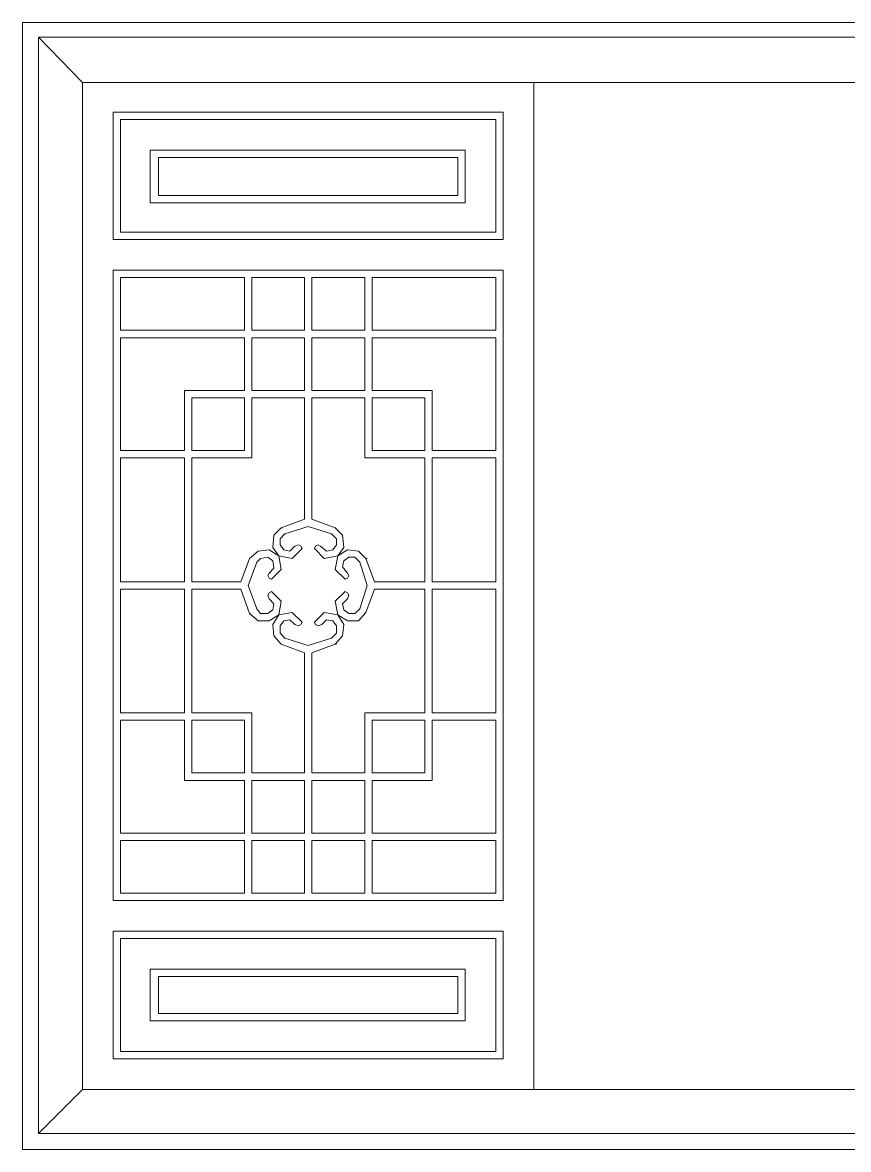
# Model space of a CAD drawing. Header units: centimetres. Extents: x -9.3 to 9.5, y -5.2 to 7.6.
# Drawn here: x -9.31 to 0.12, y -5.22 to 7.65 of the extents above; entities that cross this region are included whole.
import ezdxf

# ---------------------------------------------------------------- set-up
doc = ezdxf.new("R2010")
doc.units = ezdxf.units.CM
doc.header["$MEASUREMENT"] = 0
doc.layers.add('layer 1', color=7, linetype='Continuous')

msp = doc.modelspace()

# ---------------------------------------------------------------- linework, layer by layer
at = {"layer": 'layer 1', "color": 250, "lineweight": 0}
for points, knots in [([(-9.31147, -5.21515), (-9.31147, -5.21515), (9.54306, -5.21515), (9.54306, -5.21515), (9.54306, -5.21515), (9.54306, -5.21515), (9.54306, 7.64857), (9.54306, 7.64857), (9.54306, 7.64857), (9.54306, 7.64857), (-9.31147, 7.64857), (-9.31147, 7.64857), (-9.31147, 7.64857), (-9.31147, 7.64857), (-9.31147, -5.21515), (-9.31147, -5.21515)], [0, 0, 0, 0, 0.25, 0.25, 0.25, 0.25, 0.5, 0.5, 0.5, 0.5, 0.75, 0.75, 0.75, 0.75, 1, 1, 1, 1]), ([(-9.12944, -5.03312), (-9.12944, -5.03312), (9.37506, -5.03312), (9.37506, -5.03312), (9.37506, -5.03312), (9.37506, -5.03312), (9.37506, 7.48057), (9.37506, 7.48057), (9.37506, 7.48057), (9.37506, 7.48057), (-9.12944, 7.48057), (-9.12944, 7.48057), (-9.12944, 7.48057), (-9.12944, 7.48057), (-9.12944, -5.03312), (-9.12944, -5.03312)], [0, 0, 0, 0, 0.25, 0.25, 0.25, 0.25, 0.5, 0.5, 0.5, 0.5, 0.75, 0.75, 0.75, 0.75, 1, 1, 1, 1]), ([(-8.62544, -4.52912), (-8.62544, -4.52912), (8.85721, -4.52912), (8.85721, -4.52912), (8.85721, -4.52912), (8.85721, -4.52912), (8.85721, 6.96272), (8.85721, 6.96272), (8.85721, 6.96272), (8.85721, 6.96272), (-8.62544, 6.96272), (-8.62544, 6.96272), (-8.62544, 6.96272), (-8.62544, 6.96272), (-8.62544, -4.52912), (-8.62544, -4.52912)], [0, 0, 0, 0, 0.25, 0.25, 0.25, 0.25, 0.5, 0.5, 0.5, 0.5, 0.75, 0.75, 0.75, 0.75, 1, 1, 1, 1]), ([(-8.27559, 5.17101), (-8.27559, 5.17101), (-3.82448, 5.17101), (-3.82448, 5.17101), (-3.82448, 5.17101), (-3.82448, 5.17101), (-3.82448, 6.62672), (-3.82448, 6.62672), (-3.82448, 6.62672), (-3.82448, 6.62672), (-8.27559, 6.62672), (-8.27559, 6.62672), (-8.27559, 6.62672), (-8.27559, 6.62672), (-8.27559, 5.17101), (-8.27559, 5.17101)], [0, 0, 0, 0, 0.25, 0.25, 0.25, 0.25, 0.5, 0.5, 0.5, 0.5, 0.75, 0.75, 0.75, 0.75, 1, 1, 1, 1]), ([(-8.19159, 5.25501), (-8.19159, 5.25501), (-3.90848, 5.25501), (-3.90848, 5.25501), (-3.90848, 5.25501), (-3.90848, 5.25501), (-3.90848, 6.54272), (-3.90848, 6.54272), (-3.90848, 6.54272), (-3.90848, 6.54272), (-8.19159, 6.54272), (-8.19159, 6.54272), (-8.19159, 6.54272), (-8.19159, 6.54272), (-8.19159, 5.25501), (-8.19159, 5.25501)], [0, 0, 0, 0, 0.25, 0.25, 0.25, 0.25, 0.5, 0.5, 0.5, 0.5, 0.75, 0.75, 0.75, 0.75, 1, 1, 1, 1]), ([(-4.25833, 5.59083), (-4.25833, 5.59083), (-4.25833, 6.19286), (-4.25833, 6.19286), (-4.25833, 6.19286), (-4.25833, 6.19286), (-7.85559, 6.19286), (-7.85559, 6.19286), (-7.85559, 6.19286), (-7.85559, 6.19286), (-7.85559, 5.59083), (-7.85559, 5.59083), (-7.85559, 5.59083), (-7.85559, 5.59083), (-4.25833, 5.59083), (-4.25833, 5.59083)], [0, 0, 0, 0, 0.25, 0.25, 0.25, 0.25, 0.5, 0.5, 0.5, 0.5, 0.75, 0.75, 0.75, 0.75, 1, 1, 1, 1]), ([(-4.34233, 5.67483), (-4.34233, 5.67483), (-4.34233, 6.10886), (-4.34233, 6.10886), (-4.34233, 6.10886), (-4.34233, 6.10886), (-7.75774, 6.10886), (-7.75774, 6.10886), (-7.75774, 6.10886), (-7.75774, 6.10886), (-7.75774, 5.67483), (-7.75774, 5.67483), (-7.75774, 5.67483), (-7.75774, 5.67483), (-4.34233, 5.67483), (-4.34233, 5.67483)], [0, 0, 0, 0, 0.25, 0.25, 0.25, 0.25, 0.5, 0.5, 0.5, 0.5, 0.75, 0.75, 0.75, 0.75, 1, 1, 1, 1]), ([(-8.27559, -2.37354), (-8.27559, -2.37354), (-3.82448, -2.37354), (-3.82448, -2.37354), (-3.82448, -2.37354), (-3.82448, -2.37354), (-3.82448, 4.82098), (-3.82448, 4.82098), (-3.82448, 4.82098), (-3.82448, 4.82098), (-8.27559, 4.82098), (-8.27559, 4.82098), (-8.27559, 4.82098), (-8.27559, 4.82098), (-8.27559, -2.37354), (-8.27559, -2.37354)], [0, 0, 0, 0, 0.25, 0.25, 0.25, 0.25, 0.5, 0.5, 0.5, 0.5, 0.75, 0.75, 0.75, 0.75, 1, 1, 1, 1]), ([(-6.7778, 4.13513), (-6.7778, 4.13513), (-8.19159, 4.13513), (-8.19159, 4.13513), (-8.19159, 4.13513), (-8.19159, 4.13513), (-8.19159, 4.73698), (-8.19159, 4.73698), (-8.19159, 4.73698), (-8.19159, 4.73698), (-6.7778, 4.73698), (-6.7778, 4.73698), (-6.7778, 4.73698), (-6.7778, 4.73698), (-6.7778, 4.13513), (-6.7778, 4.13513)], [0, 0, 0, 0, 0.25, 0.25, 0.25, 0.25, 0.5, 0.5, 0.5, 0.5, 0.75, 0.75, 0.75, 0.75, 1, 1, 1, 1]), ([(-6.69398, 4.73698), (-6.69398, 4.73698), (-6.09195, 4.73698), (-6.09195, 4.73698), (-6.09195, 4.73698), (-6.09195, 4.73698), (-6.09195, 4.13513), (-6.09195, 4.13513), (-6.09195, 4.13513), (-6.09195, 4.13513), (-6.69398, 4.13513), (-6.69398, 4.13513), (-6.69398, 4.13513), (-6.69398, 4.13513), (-6.69398, 4.73698), (-6.69398, 4.73698)], [0, 0, 0, 0, 0.25, 0.25, 0.25, 0.25, 0.5, 0.5, 0.5, 0.5, 0.75, 0.75, 0.75, 0.75, 1, 1, 1, 1]), ([(-6.00795, 4.73698), (-6.00795, 4.73698), (-5.4061, 4.73698), (-5.4061, 4.73698), (-5.4061, 4.73698), (-5.4061, 4.73698), (-5.4061, 4.13513), (-5.4061, 4.13513), (-5.4061, 4.13513), (-5.4061, 4.13513), (-6.00795, 4.13513), (-6.00795, 4.13513), (-6.00795, 4.13513), (-6.00795, 4.13513), (-6.00795, 4.73698), (-6.00795, 4.73698)], [0, 0, 0, 0, 0.25, 0.25, 0.25, 0.25, 0.5, 0.5, 0.5, 0.5, 0.75, 0.75, 0.75, 0.75, 1, 1, 1, 1]), ([(-5.3221, 4.73698), (-5.3221, 4.73698), (-3.90848, 4.73698), (-3.90848, 4.73698), (-3.90848, 4.73698), (-3.90848, 4.73698), (-3.90848, 4.13513), (-3.90848, 4.13513), (-3.90848, 4.13513), (-3.90848, 4.13513), (-5.3221, 4.13513), (-5.3221, 4.13513), (-5.3221, 4.13513), (-5.3221, 4.13513), (-5.3221, 4.73698), (-5.3221, 4.73698)], [0, 0, 0, 0, 0.25, 0.25, 0.25, 0.25, 0.5, 0.5, 0.5, 0.5, 0.75, 0.75, 0.75, 0.75, 1, 1, 1, 1]), ([(-7.46383, 2.76343), (-7.46383, 2.76343), (-8.19159, 2.76343), (-8.19159, 2.76343), (-8.19159, 2.76343), (-8.19159, 2.76343), (-8.19159, 4.05113), (-8.19159, 4.05113), (-8.19159, 4.05113), (-8.19159, 4.05113), (-6.7778, 4.05113), (-6.7778, 4.05113), (-6.7778, 4.05113), (-6.7778, 4.05113), (-6.7778, 3.44928), (-6.7778, 3.44928), (-6.7778, 3.44928), (-6.7778, 3.44928), (-7.46383, 3.44928), (-7.46383, 3.44928), (-7.46383, 3.44928), (-7.46383, 3.44928), (-7.46383, 2.76343), (-7.46383, 2.76343)], [0, 0, 0, 0, 0.16666667, 0.16666667, 0.16666667, 0.16666667, 0.33333333, 0.33333333, 0.33333333, 0.33333333, 0.5, 0.5, 0.5, 0.5, 0.66666667, 0.66666667, 0.66666667, 0.66666667, 0.83333333, 0.83333333, 0.83333333, 0.83333333, 1, 1, 1, 1]), ([(-6.69398, 4.05113), (-6.69398, 4.05113), (-6.09195, 4.05113), (-6.09195, 4.05113), (-6.09195, 4.05113), (-6.09195, 4.05113), (-6.09195, 3.44928), (-6.09195, 3.44928), (-6.09195, 3.44928), (-6.09195, 3.44928), (-6.69398, 3.44928), (-6.69398, 3.44928), (-6.69398, 3.44928), (-6.69398, 3.44928), (-6.69398, 4.05113), (-6.69398, 4.05113)], [0, 0, 0, 0, 0.25, 0.25, 0.25, 0.25, 0.5, 0.5, 0.5, 0.5, 0.75, 0.75, 0.75, 0.75, 1, 1, 1, 1]), ([(-5.4061, 4.05113), (-5.4061, 4.05113), (-6.00795, 4.05113), (-6.00795, 4.05113), (-6.00795, 4.05113), (-6.00795, 4.05113), (-6.00795, 3.44928), (-6.00795, 3.44928), (-6.00795, 3.44928), (-6.00795, 3.44928), (-5.4061, 3.44928), (-5.4061, 3.44928), (-5.4061, 3.44928), (-5.4061, 3.44928), (-5.4061, 4.05113), (-5.4061, 4.05113)], [0, 0, 0, 0, 0.25, 0.25, 0.25, 0.25, 0.5, 0.5, 0.5, 0.5, 0.75, 0.75, 0.75, 0.75, 1, 1, 1, 1]), ([(-5.3221, 3.44928), (-5.3221, 3.44928), (-4.63624, 3.44928), (-4.63624, 3.44928), (-4.63624, 3.44928), (-4.63624, 3.44928), (-4.63624, 2.76343), (-4.63624, 2.76343), (-4.63624, 2.76343), (-4.63624, 2.76343), (-3.90848, 2.76343), (-3.90848, 2.76343), (-3.90848, 2.76343), (-3.90848, 2.76343), (-3.90848, 4.05113), (-3.90848, 4.05113), (-3.90848, 4.05113), (-3.90848, 4.05113), (-5.3221, 4.05113), (-5.3221, 4.05113), (-5.3221, 4.05113), (-5.3221, 4.05113), (-5.3221, 3.44928), (-5.3221, 3.44928)], [0, 0, 0, 0, 0.16666667, 0.16666667, 0.16666667, 0.16666667, 0.33333333, 0.33333333, 0.33333333, 0.33333333, 0.5, 0.5, 0.5, 0.5, 0.66666667, 0.66666667, 0.66666667, 0.66666667, 0.83333333, 0.83333333, 0.83333333, 0.83333333, 1, 1, 1, 1]), ([(-7.37983, 2.76343), (-7.37983, 2.76343), (-7.37983, 3.36528), (-7.37983, 3.36528), (-7.37983, 3.36528), (-7.37983, 3.36528), (-6.7778, 3.36528), (-6.7778, 3.36528), (-6.7778, 3.36528), (-6.7778, 3.36528), (-6.7778, 2.76343), (-6.7778, 2.76343), (-6.7778, 2.76343), (-6.7778, 2.76343), (-7.37983, 2.76343), (-7.37983, 2.76343)], [0, 0, 0, 0, 0.25, 0.25, 0.25, 0.25, 0.5, 0.5, 0.5, 0.5, 0.75, 0.75, 0.75, 0.75, 1, 1, 1, 1]), ([(-4.72024, 2.76343), (-4.72024, 2.76343), (-4.72024, 3.36528), (-4.72024, 3.36528), (-4.72024, 3.36528), (-4.72024, 3.36528), (-5.3221, 3.36528), (-5.3221, 3.36528), (-5.3221, 3.36528), (-5.3221, 3.36528), (-5.3221, 2.76343), (-5.3221, 2.76343), (-5.3221, 2.76343), (-5.3221, 2.76343), (-4.72024, 2.76343), (-4.72024, 2.76343)], [0, 0, 0, 0, 0.25, 0.25, 0.25, 0.25, 0.5, 0.5, 0.5, 0.5, 0.75, 0.75, 0.75, 0.75, 1, 1, 1, 1]), ([(-8.19159, 1.26563), (-8.19159, 1.26563), (-8.19159, 2.67943), (-8.19159, 2.67943), (-8.19159, 2.67943), (-8.19159, 2.67943), (-7.46383, 2.67943), (-7.46383, 2.67943), (-7.46383, 2.67943), (-7.46383, 2.67943), (-7.46383, 1.26563), (-7.46383, 1.26563), (-7.46383, 1.26563), (-7.46383, 1.26563), (-8.19159, 1.26563), (-8.19159, 1.26563)], [0, 0, 0, 0, 0.25, 0.25, 0.25, 0.25, 0.5, 0.5, 0.5, 0.5, 0.75, 0.75, 0.75, 0.75, 1, 1, 1, 1]), ([(-4.63624, 1.26563), (-4.63624, 1.26563), (-4.63624, 2.67943), (-4.63624, 2.67943), (-4.63624, 2.67943), (-4.63624, 2.67943), (-3.90848, 2.67943), (-3.90848, 2.67943), (-3.90848, 2.67943), (-3.90848, 2.67943), (-3.90848, 1.26563), (-3.90848, 1.26563), (-3.90848, 1.26563), (-3.90848, 1.26563), (-4.63624, 1.26563), (-4.63624, 1.26563)], [0, 0, 0, 0, 0.25, 0.25, 0.25, 0.25, 0.5, 0.5, 0.5, 0.5, 0.75, 0.75, 0.75, 0.75, 1, 1, 1, 1]), ([(-6.35798, 1.88151), (-6.35798, 1.88151), (-6.44198, 1.79769), (-6.44198, 1.79769), (-6.44198, 1.79769), (-6.44198, 1.79769), (-6.45601, 1.65757), (-6.45601, 1.65757), (-6.45601, 1.65757), (-6.45601, 1.65757), (-6.38604, 1.55972), (-6.38604, 1.55972)], [0, 0, 0, 0, 0.33333333, 0.33333333, 0.33333333, 0.33333333, 0.66666667, 0.66666667, 0.66666667, 0.66666667, 1, 1, 1, 1]), ([(-6.31589, 1.81154), (-6.31589, 1.81154), (-6.37201, 1.7556), (-6.37201, 1.7556), (-6.37201, 1.7556), (-6.37201, 1.7556), (-6.37201, 1.68563), (-6.37201, 1.68563), (-6.37201, 1.68563), (-6.37201, 1.68563), (-6.32992, 1.62969), (-6.32992, 1.62969)], [0, 0, 0, 0, 0.33333333, 0.33333333, 0.33333333, 0.33333333, 0.66666667, 0.66666667, 0.66666667, 0.66666667, 1, 1, 1, 1]), ([(-5.78401, 1.81154), (-5.78401, 1.81154), (-6.05004, 1.89554), (-6.05004, 1.89554), (-6.05004, 1.89554), (-6.05004, 1.89554), (-6.31589, 1.81154), (-6.31589, 1.81154)], [0, 0, 0, 0, 0.5, 0.5, 0.5, 0.5, 1, 1, 1, 1]), ([(-5.76998, 1.62969), (-5.76998, 1.62969), (-5.72807, 1.68563), (-5.72807, 1.68563), (-5.72807, 1.68563), (-5.72807, 1.68563), (-5.72807, 1.7556), (-5.72807, 1.7556), (-5.72807, 1.7556), (-5.72807, 1.7556), (-5.78401, 1.81154), (-5.78401, 1.81154)], [0, 0, 0, 0, 0.33333333, 0.33333333, 0.33333333, 0.33333333, 0.66666667, 0.66666667, 0.66666667, 0.66666667, 1, 1, 1, 1]), ([(-5.71404, 1.55972), (-5.71404, 1.55972), (-5.64407, 1.65757), (-5.64407, 1.65757), (-5.64407, 1.65757), (-5.64407, 1.65757), (-5.6581, 1.79769), (-5.6581, 1.79769), (-5.6581, 1.79769), (-5.6581, 1.79769), (-5.7421, 1.88151), (-5.7421, 1.88151)], [0, 0, 0, 0, 0.33333333, 0.33333333, 0.33333333, 0.33333333, 0.66666667, 0.66666667, 0.66666667, 0.66666667, 1, 1, 1, 1]), ([(-6.12001, 1.64372), (-6.12001, 1.64372), (-6.13404, 1.6716), (-6.13404, 1.6716), (-6.13404, 1.6716), (-6.13404, 1.6716), (-6.16192, 1.68563), (-6.16192, 1.68563), (-6.16192, 1.68563), (-6.16192, 1.68563), (-6.20401, 1.6716), (-6.20401, 1.6716)], [0, 0, 0, 0, 0.33333333, 0.33333333, 0.33333333, 0.33333333, 0.66666667, 0.66666667, 0.66666667, 0.66666667, 1, 1, 1, 1]), ([(-5.9101, 1.6716), (-5.9101, 1.6716), (-5.93798, 1.68563), (-5.93798, 1.68563), (-5.93798, 1.68563), (-5.93798, 1.68563), (-5.96604, 1.6716), (-5.96604, 1.6716), (-5.96604, 1.6716), (-5.96604, 1.6716), (-5.98007, 1.64372), (-5.98007, 1.64372)], [0, 0, 0, 0, 0.33333333, 0.33333333, 0.33333333, 0.33333333, 0.66666667, 0.66666667, 0.66666667, 0.66666667, 1, 1, 1, 1]), ([(-6.38604, 1.55972), (-6.38604, 1.55972), (-6.49792, 1.62969), (-6.49792, 1.62969), (-6.49792, 1.62969), (-6.49792, 1.62969), (-6.62383, 1.61566), (-6.62383, 1.61566), (-6.62383, 1.61566), (-6.62383, 1.61566), (-6.72186, 1.53166), (-6.72186, 1.53166)], [0, 0, 0, 0, 0.33333333, 0.33333333, 0.33333333, 0.33333333, 0.66666667, 0.66666667, 0.66666667, 0.66666667, 1, 1, 1, 1]), ([(-6.45601, 1.5036), (-6.45601, 1.5036), (-6.51195, 1.54569), (-6.51195, 1.54569), (-6.51195, 1.54569), (-6.51195, 1.54569), (-6.59595, 1.53166), (-6.59595, 1.53166), (-6.59595, 1.53166), (-6.59595, 1.53166), (-6.63786, 1.48975), (-6.63786, 1.48975)], [0, 0, 0, 0, 0.33333333, 0.33333333, 0.33333333, 0.33333333, 0.66666667, 0.66666667, 0.66666667, 0.66666667, 1, 1, 1, 1]), ([(-6.46986, 1.29369), (-6.46986, 1.29369), (-6.35798, 1.40575), (-6.35798, 1.40575), (-6.35798, 1.40575), (-6.35798, 1.40575), (-6.38604, 1.55972), (-6.38604, 1.55972)], [0, 0, 0, 0, 0.5, 0.5, 0.5, 0.5, 1, 1, 1, 1]), ([(-6.38604, 1.55972), (-6.38604, 1.55972), (-6.23207, 1.53166), (-6.23207, 1.53166), (-6.23207, 1.53166), (-6.23207, 1.53166), (-6.12001, 1.64372), (-6.12001, 1.64372)], [0, 0, 0, 0, 0.5, 0.5, 0.5, 0.5, 1, 1, 1, 1]), ([(-6.32992, 1.62969), (-6.32992, 1.62969), (-6.25995, 1.61566), (-6.25995, 1.61566), (-6.25995, 1.61566), (-6.25995, 1.61566), (-6.20401, 1.6716), (-6.20401, 1.6716)], [0, 0, 0, 0, 0.5, 0.5, 0.5, 0.5, 1, 1, 1, 1]), ([(-5.98007, 1.64372), (-5.98007, 1.64372), (-5.86801, 1.53166), (-5.86801, 1.53166), (-5.86801, 1.53166), (-5.86801, 1.53166), (-5.71404, 1.55972), (-5.71404, 1.55972)], [0, 0, 0, 0, 0.5, 0.5, 0.5, 0.5, 1, 1, 1, 1]), ([(-5.9101, 1.6716), (-5.9101, 1.6716), (-5.84013, 1.61566), (-5.84013, 1.61566), (-5.84013, 1.61566), (-5.84013, 1.61566), (-5.76998, 1.62969), (-5.76998, 1.62969)], [0, 0, 0, 0, 0.5, 0.5, 0.5, 0.5, 1, 1, 1, 1]), ([(-5.71404, 1.55972), (-5.71404, 1.55972), (-5.7421, 1.40575), (-5.7421, 1.40575), (-5.7421, 1.40575), (-5.7421, 1.40575), (-5.63004, 1.29369), (-5.63004, 1.29369)], [0, 0, 0, 0, 0.5, 0.5, 0.5, 0.5, 1, 1, 1, 1]), ([(-5.39207, 1.53166), (-5.39207, 1.53166), (-5.47607, 1.61566), (-5.47607, 1.61566), (-5.47607, 1.61566), (-5.47607, 1.61566), (-5.60216, 1.62969), (-5.60216, 1.62969), (-5.60216, 1.62969), (-5.60216, 1.62969), (-5.71404, 1.55972), (-5.71404, 1.55972)], [0, 0, 0, 0, 0.33333333, 0.33333333, 0.33333333, 0.33333333, 0.66666667, 0.66666667, 0.66666667, 0.66666667, 1, 1, 1, 1]), ([(-5.46204, 1.48975), (-5.46204, 1.48975), (-5.51816, 1.54569), (-5.51816, 1.54569), (-5.51816, 1.54569), (-5.51816, 1.54569), (-5.58813, 1.54569), (-5.58813, 1.54569), (-5.58813, 1.54569), (-5.58813, 1.54569), (-5.64407, 1.5036), (-5.64407, 1.5036)], [0, 0, 0, 0, 0.33333333, 0.33333333, 0.33333333, 0.33333333, 0.66666667, 0.66666667, 0.66666667, 0.66666667, 1, 1, 1, 1]), ([(-6.63786, 1.48975), (-6.63786, 1.48975), (-6.73589, 1.22372), (-6.73589, 1.22372), (-6.73589, 1.22372), (-6.73589, 1.22372), (-6.63786, 0.95769), (-6.63786, 0.95769)], [0, 0, 0, 0, 0.5, 0.5, 0.5, 0.5, 1, 1, 1, 1]), ([(-6.49792, 1.36366), (-6.49792, 1.36366), (-6.44198, 1.4196), (-6.44198, 1.4196), (-6.44198, 1.4196), (-6.44198, 1.4196), (-6.45601, 1.5036), (-6.45601, 1.5036)], [0, 0, 0, 0, 0.5, 0.5, 0.5, 0.5, 1, 1, 1, 1]), ([(-5.64407, 1.5036), (-5.64407, 1.5036), (-5.6581, 1.43363), (-5.6581, 1.43363), (-5.6581, 1.43363), (-5.6581, 1.43363), (-5.60216, 1.36366), (-5.60216, 1.36366)], [0, 0, 0, 0, 0.5, 0.5, 0.5, 0.5, 1, 1, 1, 1]), ([(-5.46204, 0.95769), (-5.46204, 0.95769), (-5.37822, 1.22372), (-5.37822, 1.22372), (-5.37822, 1.22372), (-5.37822, 1.22372), (-5.46204, 1.48975), (-5.46204, 1.48975)], [0, 0, 0, 0, 0.5, 0.5, 0.5, 0.5, 1, 1, 1, 1]), ([(-6.49792, 1.36366), (-6.49792, 1.36366), (-6.51195, 1.33578), (-6.51195, 1.33578), (-6.51195, 1.33578), (-6.51195, 1.33578), (-6.49792, 1.30772), (-6.49792, 1.30772), (-6.49792, 1.30772), (-6.49792, 1.30772), (-6.46986, 1.29369), (-6.46986, 1.29369)], [0, 0, 0, 0, 0.33333333, 0.33333333, 0.33333333, 0.33333333, 0.66666667, 0.66666667, 0.66666667, 0.66666667, 1, 1, 1, 1]), ([(-5.63004, 1.29369), (-5.63004, 1.29369), (-5.60216, 1.30772), (-5.60216, 1.30772), (-5.60216, 1.30772), (-5.60216, 1.30772), (-5.58813, 1.33578), (-5.58813, 1.33578), (-5.58813, 1.33578), (-5.58813, 1.33578), (-5.60216, 1.36366), (-5.60216, 1.36366)], [0, 0, 0, 0, 0.33333333, 0.33333333, 0.33333333, 0.33333333, 0.66666667, 0.66666667, 0.66666667, 0.66666667, 1, 1, 1, 1]), ([(-8.19159, -0.23198), (-8.19159, -0.23198), (-8.19159, 1.18181), (-8.19159, 1.18181), (-8.19159, 1.18181), (-8.19159, 1.18181), (-7.46383, 1.18181), (-7.46383, 1.18181), (-7.46383, 1.18181), (-7.46383, 1.18181), (-7.46383, -0.23198), (-7.46383, -0.23198), (-7.46383, -0.23198), (-7.46383, -0.23198), (-8.19159, -0.23198), (-8.19159, -0.23198)], [0, 0, 0, 0, 0.25, 0.25, 0.25, 0.25, 0.5, 0.5, 0.5, 0.5, 0.75, 0.75, 0.75, 0.75, 1, 1, 1, 1]), ([(-4.63624, -0.23198), (-4.63624, -0.23198), (-4.63624, 1.18181), (-4.63624, 1.18181), (-4.63624, 1.18181), (-4.63624, 1.18181), (-3.90848, 1.18181), (-3.90848, 1.18181), (-3.90848, 1.18181), (-3.90848, 1.18181), (-3.90848, -0.23198), (-3.90848, -0.23198), (-3.90848, -0.23198), (-3.90848, -0.23198), (-4.63624, -0.23198), (-4.63624, -0.23198)], [0, 0, 0, 0, 0.25, 0.25, 0.25, 0.25, 0.5, 0.5, 0.5, 0.5, 0.75, 0.75, 0.75, 0.75, 1, 1, 1, 1]), ([(-6.46986, 1.15375), (-6.46986, 1.15375), (-6.49792, 1.13972), (-6.49792, 1.13972), (-6.49792, 1.13972), (-6.49792, 1.13972), (-6.51195, 1.11166), (-6.51195, 1.11166), (-6.51195, 1.11166), (-6.51195, 1.11166), (-6.49792, 1.06975), (-6.49792, 1.06975)], [0, 0, 0, 0, 0.33333333, 0.33333333, 0.33333333, 0.33333333, 0.66666667, 0.66666667, 0.66666667, 0.66666667, 1, 1, 1, 1]), ([(-6.45601, 0.94384), (-6.45601, 0.94384), (-6.44198, 1.01381), (-6.44198, 1.01381), (-6.44198, 1.01381), (-6.44198, 1.01381), (-6.49792, 1.06975), (-6.49792, 1.06975)], [0, 0, 0, 0, 0.5, 0.5, 0.5, 0.5, 1, 1, 1, 1]), ([(-6.38604, 0.88772), (-6.38604, 0.88772), (-6.35798, 1.04169), (-6.35798, 1.04169), (-6.35798, 1.04169), (-6.35798, 1.04169), (-6.46986, 1.15375), (-6.46986, 1.15375)], [0, 0, 0, 0, 0.5, 0.5, 0.5, 0.5, 1, 1, 1, 1]), ([(-5.63004, 1.15375), (-5.63004, 1.15375), (-5.7421, 1.04169), (-5.7421, 1.04169), (-5.7421, 1.04169), (-5.7421, 1.04169), (-5.71404, 0.88772), (-5.71404, 0.88772)], [0, 0, 0, 0, 0.5, 0.5, 0.5, 0.5, 1, 1, 1, 1]), ([(-5.60216, 1.06975), (-5.60216, 1.06975), (-5.6581, 1.01381), (-5.6581, 1.01381), (-5.6581, 1.01381), (-5.6581, 1.01381), (-5.64407, 0.94384), (-5.64407, 0.94384)], [0, 0, 0, 0, 0.5, 0.5, 0.5, 0.5, 1, 1, 1, 1]), ([(-5.60216, 1.06975), (-5.60216, 1.06975), (-5.58813, 1.11166), (-5.58813, 1.11166), (-5.58813, 1.11166), (-5.58813, 1.11166), (-5.60216, 1.13972), (-5.60216, 1.13972), (-5.60216, 1.13972), (-5.60216, 1.13972), (-5.63004, 1.15375), (-5.63004, 1.15375)], [0, 0, 0, 0, 0.33333333, 0.33333333, 0.33333333, 0.33333333, 0.66666667, 0.66666667, 0.66666667, 0.66666667, 1, 1, 1, 1]), ([(-6.72186, 0.90175), (-6.72186, 0.90175), (-6.62383, 0.81775), (-6.62383, 0.81775), (-6.62383, 0.81775), (-6.62383, 0.81775), (-6.49792, 0.81775), (-6.49792, 0.81775), (-6.49792, 0.81775), (-6.49792, 0.81775), (-6.38604, 0.88772), (-6.38604, 0.88772)], [0, 0, 0, 0, 0.33333333, 0.33333333, 0.33333333, 0.33333333, 0.66666667, 0.66666667, 0.66666667, 0.66666667, 1, 1, 1, 1]), ([(-6.63786, 0.95769), (-6.63786, 0.95769), (-6.59595, 0.90175), (-6.59595, 0.90175), (-6.59595, 0.90175), (-6.59595, 0.90175), (-6.51195, 0.90175), (-6.51195, 0.90175), (-6.51195, 0.90175), (-6.51195, 0.90175), (-6.45601, 0.94384), (-6.45601, 0.94384)], [0, 0, 0, 0, 0.33333333, 0.33333333, 0.33333333, 0.33333333, 0.66666667, 0.66666667, 0.66666667, 0.66666667, 1, 1, 1, 1]), ([(-6.12001, 0.80372), (-6.12001, 0.80372), (-6.23207, 0.91578), (-6.23207, 0.91578), (-6.23207, 0.91578), (-6.23207, 0.91578), (-6.38604, 0.88772), (-6.38604, 0.88772)], [0, 0, 0, 0, 0.5, 0.5, 0.5, 0.5, 1, 1, 1, 1]), ([(-5.71404, 0.88772), (-5.71404, 0.88772), (-5.86801, 0.91578), (-5.86801, 0.91578), (-5.86801, 0.91578), (-5.86801, 0.91578), (-5.98007, 0.80372), (-5.98007, 0.80372)], [0, 0, 0, 0, 0.5, 0.5, 0.5, 0.5, 1, 1, 1, 1]), ([(-5.71404, 0.88772), (-5.71404, 0.88772), (-5.60216, 0.81775), (-5.60216, 0.81775), (-5.60216, 0.81775), (-5.60216, 0.81775), (-5.47607, 0.81775), (-5.47607, 0.81775), (-5.47607, 0.81775), (-5.47607, 0.81775), (-5.39207, 0.91578), (-5.39207, 0.91578)], [0, 0, 0, 0, 0.33333333, 0.33333333, 0.33333333, 0.33333333, 0.66666667, 0.66666667, 0.66666667, 0.66666667, 1, 1, 1, 1]), ([(-5.64407, 0.94384), (-5.64407, 0.94384), (-5.58813, 0.90175), (-5.58813, 0.90175), (-5.58813, 0.90175), (-5.58813, 0.90175), (-5.51816, 0.90175), (-5.51816, 0.90175), (-5.51816, 0.90175), (-5.51816, 0.90175), (-5.46204, 0.95769), (-5.46204, 0.95769)], [0, 0, 0, 0, 0.33333333, 0.33333333, 0.33333333, 0.33333333, 0.66666667, 0.66666667, 0.66666667, 0.66666667, 1, 1, 1, 1]), ([(-6.38604, 0.88772), (-6.38604, 0.88772), (-6.45601, 0.77584), (-6.45601, 0.77584), (-6.45601, 0.77584), (-6.45601, 0.77584), (-6.44198, 0.64975), (-6.44198, 0.64975), (-6.44198, 0.64975), (-6.44198, 0.64975), (-6.35798, 0.5519), (-6.35798, 0.5519)], [0, 0, 0, 0, 0.33333333, 0.33333333, 0.33333333, 0.33333333, 0.66666667, 0.66666667, 0.66666667, 0.66666667, 1, 1, 1, 1]), ([(-6.32992, 0.81775), (-6.32992, 0.81775), (-6.37201, 0.76181), (-6.37201, 0.76181), (-6.37201, 0.76181), (-6.37201, 0.76181), (-6.37201, 0.67781), (-6.37201, 0.67781), (-6.37201, 0.67781), (-6.37201, 0.67781), (-6.31589, 0.62187), (-6.31589, 0.62187)], [0, 0, 0, 0, 0.33333333, 0.33333333, 0.33333333, 0.33333333, 0.66666667, 0.66666667, 0.66666667, 0.66666667, 1, 1, 1, 1]), ([(-6.20401, 0.77584), (-6.20401, 0.77584), (-6.25995, 0.83178), (-6.25995, 0.83178), (-6.25995, 0.83178), (-6.25995, 0.83178), (-6.32992, 0.81775), (-6.32992, 0.81775)], [0, 0, 0, 0, 0.5, 0.5, 0.5, 0.5, 1, 1, 1, 1]), ([(-6.20401, 0.77584), (-6.20401, 0.77584), (-6.16192, 0.76181), (-6.16192, 0.76181), (-6.16192, 0.76181), (-6.16192, 0.76181), (-6.13404, 0.77584), (-6.13404, 0.77584), (-6.13404, 0.77584), (-6.13404, 0.77584), (-6.12001, 0.80372), (-6.12001, 0.80372)], [0, 0, 0, 0, 0.33333333, 0.33333333, 0.33333333, 0.33333333, 0.66666667, 0.66666667, 0.66666667, 0.66666667, 1, 1, 1, 1]), ([(-5.98007, 0.80372), (-5.98007, 0.80372), (-5.96604, 0.77584), (-5.96604, 0.77584), (-5.96604, 0.77584), (-5.96604, 0.77584), (-5.93798, 0.76181), (-5.93798, 0.76181), (-5.93798, 0.76181), (-5.93798, 0.76181), (-5.89607, 0.77584), (-5.89607, 0.77584)], [0, 0, 0, 0, 0.33333333, 0.33333333, 0.33333333, 0.33333333, 0.66666667, 0.66666667, 0.66666667, 0.66666667, 1, 1, 1, 1]), ([(-5.76998, 0.81775), (-5.76998, 0.81775), (-5.84013, 0.83178), (-5.84013, 0.83178), (-5.84013, 0.83178), (-5.84013, 0.83178), (-5.89607, 0.77584), (-5.89607, 0.77584)], [0, 0, 0, 0, 0.5, 0.5, 0.5, 0.5, 1, 1, 1, 1]), ([(-5.78401, 0.62187), (-5.78401, 0.62187), (-5.72807, 0.67781), (-5.72807, 0.67781), (-5.72807, 0.67781), (-5.72807, 0.67781), (-5.72807, 0.76181), (-5.72807, 0.76181), (-5.72807, 0.76181), (-5.72807, 0.76181), (-5.76998, 0.81775), (-5.76998, 0.81775)], [0, 0, 0, 0, 0.33333333, 0.33333333, 0.33333333, 0.33333333, 0.66666667, 0.66666667, 0.66666667, 0.66666667, 1, 1, 1, 1]), ([(-5.7421, 0.5519), (-5.7421, 0.5519), (-5.6581, 0.64975), (-5.6581, 0.64975), (-5.6581, 0.64975), (-5.6581, 0.64975), (-5.64407, 0.77584), (-5.64407, 0.77584), (-5.64407, 0.77584), (-5.64407, 0.77584), (-5.71404, 0.88772), (-5.71404, 0.88772)], [0, 0, 0, 0, 0.33333333, 0.33333333, 0.33333333, 0.33333333, 0.66666667, 0.66666667, 0.66666667, 0.66666667, 1, 1, 1, 1]), ([(-6.31589, 0.62187), (-6.31589, 0.62187), (-6.05004, 0.53787), (-6.05004, 0.53787), (-6.05004, 0.53787), (-6.05004, 0.53787), (-5.78401, 0.62187), (-5.78401, 0.62187)], [0, 0, 0, 0, 0.5, 0.5, 0.5, 0.5, 1, 1, 1, 1]), ([(-8.19159, -1.60368), (-8.19159, -1.60368), (-6.7778, -1.60368), (-6.7778, -1.60368), (-6.7778, -1.60368), (-6.7778, -1.60368), (-6.7778, -1.00183), (-6.7778, -1.00183), (-6.7778, -1.00183), (-6.7778, -1.00183), (-7.46383, -1.00183), (-7.46383, -1.00183), (-7.46383, -1.00183), (-7.46383, -1.00183), (-7.46383, -0.31598), (-7.46383, -0.31598), (-7.46383, -0.31598), (-7.46383, -0.31598), (-8.19159, -0.31598), (-8.19159, -0.31598), (-8.19159, -0.31598), (-8.19159, -0.31598), (-8.19159, -1.60368), (-8.19159, -1.60368)], [0, 0, 0, 0, 0.16666667, 0.16666667, 0.16666667, 0.16666667, 0.33333333, 0.33333333, 0.33333333, 0.33333333, 0.5, 0.5, 0.5, 0.5, 0.66666667, 0.66666667, 0.66666667, 0.66666667, 0.83333333, 0.83333333, 0.83333333, 0.83333333, 1, 1, 1, 1]), ([(-7.37983, -0.31598), (-7.37983, -0.31598), (-7.37983, -0.91783), (-7.37983, -0.91783), (-7.37983, -0.91783), (-7.37983, -0.91783), (-6.7778, -0.91783), (-6.7778, -0.91783), (-6.7778, -0.91783), (-6.7778, -0.91783), (-6.7778, -0.31598), (-6.7778, -0.31598), (-6.7778, -0.31598), (-6.7778, -0.31598), (-7.37983, -0.31598), (-7.37983, -0.31598)], [0, 0, 0, 0, 0.25, 0.25, 0.25, 0.25, 0.5, 0.5, 0.5, 0.5, 0.75, 0.75, 0.75, 0.75, 1, 1, 1, 1]), ([(-5.3221, -1.00183), (-5.3221, -1.00183), (-4.63624, -1.00183), (-4.63624, -1.00183), (-4.63624, -1.00183), (-4.63624, -1.00183), (-4.63624, -0.31598), (-4.63624, -0.31598), (-4.63624, -0.31598), (-4.63624, -0.31598), (-3.90848, -0.31598), (-3.90848, -0.31598), (-3.90848, -0.31598), (-3.90848, -0.31598), (-3.90848, -1.60368), (-3.90848, -1.60368), (-3.90848, -1.60368), (-3.90848, -1.60368), (-5.3221, -1.60368), (-5.3221, -1.60368), (-5.3221, -1.60368), (-5.3221, -1.60368), (-5.3221, -1.00183), (-5.3221, -1.00183)], [0, 0, 0, 0, 0.16666667, 0.16666667, 0.16666667, 0.16666667, 0.33333333, 0.33333333, 0.33333333, 0.33333333, 0.5, 0.5, 0.5, 0.5, 0.66666667, 0.66666667, 0.66666667, 0.66666667, 0.83333333, 0.83333333, 0.83333333, 0.83333333, 1, 1, 1, 1]), ([(-4.72024, -0.31598), (-4.72024, -0.31598), (-4.72024, -0.91783), (-4.72024, -0.91783), (-4.72024, -0.91783), (-4.72024, -0.91783), (-5.3221, -0.91783), (-5.3221, -0.91783), (-5.3221, -0.91783), (-5.3221, -0.91783), (-5.3221, -0.31598), (-5.3221, -0.31598), (-5.3221, -0.31598), (-5.3221, -0.31598), (-4.72024, -0.31598), (-4.72024, -0.31598)], [0, 0, 0, 0, 0.25, 0.25, 0.25, 0.25, 0.5, 0.5, 0.5, 0.5, 0.75, 0.75, 0.75, 0.75, 1, 1, 1, 1]), ([(-6.09195, -1.00183), (-6.09195, -1.00183), (-6.69398, -1.00183), (-6.69398, -1.00183), (-6.69398, -1.00183), (-6.69398, -1.00183), (-6.69398, -1.60368), (-6.69398, -1.60368), (-6.69398, -1.60368), (-6.69398, -1.60368), (-6.09195, -1.60368), (-6.09195, -1.60368), (-6.09195, -1.60368), (-6.09195, -1.60368), (-6.09195, -1.00183), (-6.09195, -1.00183)], [0, 0, 0, 0, 0.25, 0.25, 0.25, 0.25, 0.5, 0.5, 0.5, 0.5, 0.75, 0.75, 0.75, 0.75, 1, 1, 1, 1]), ([(-5.4061, -1.60368), (-5.4061, -1.60368), (-5.4061, -1.00183), (-5.4061, -1.00183), (-5.4061, -1.00183), (-5.4061, -1.00183), (-6.00795, -1.00183), (-6.00795, -1.00183), (-6.00795, -1.00183), (-6.00795, -1.00183), (-6.00795, -1.60368), (-6.00795, -1.60368), (-6.00795, -1.60368), (-6.00795, -1.60368), (-5.4061, -1.60368), (-5.4061, -1.60368)], [0, 0, 0, 0, 0.25, 0.25, 0.25, 0.25, 0.5, 0.5, 0.5, 0.5, 0.75, 0.75, 0.75, 0.75, 1, 1, 1, 1]), ([(-6.7778, -2.28954), (-6.7778, -2.28954), (-8.19159, -2.28954), (-8.19159, -2.28954), (-8.19159, -2.28954), (-8.19159, -2.28954), (-8.19159, -1.68768), (-8.19159, -1.68768), (-8.19159, -1.68768), (-8.19159, -1.68768), (-6.7778, -1.68768), (-6.7778, -1.68768), (-6.7778, -1.68768), (-6.7778, -1.68768), (-6.7778, -2.28954), (-6.7778, -2.28954)], [0, 0, 0, 0, 0.25, 0.25, 0.25, 0.25, 0.5, 0.5, 0.5, 0.5, 0.75, 0.75, 0.75, 0.75, 1, 1, 1, 1]), ([(-6.09195, -2.28954), (-6.09195, -2.28954), (-6.69398, -2.28954), (-6.69398, -2.28954), (-6.69398, -2.28954), (-6.69398, -2.28954), (-6.69398, -1.68768), (-6.69398, -1.68768), (-6.69398, -1.68768), (-6.69398, -1.68768), (-6.09195, -1.68768), (-6.09195, -1.68768), (-6.09195, -1.68768), (-6.09195, -1.68768), (-6.09195, -2.28954), (-6.09195, -2.28954)], [0, 0, 0, 0, 0.25, 0.25, 0.25, 0.25, 0.5, 0.5, 0.5, 0.5, 0.75, 0.75, 0.75, 0.75, 1, 1, 1, 1]), ([(-5.4061, -2.28954), (-5.4061, -2.28954), (-6.00795, -2.28954), (-6.00795, -2.28954), (-6.00795, -2.28954), (-6.00795, -2.28954), (-6.00795, -1.68768), (-6.00795, -1.68768), (-6.00795, -1.68768), (-6.00795, -1.68768), (-5.4061, -1.68768), (-5.4061, -1.68768), (-5.4061, -1.68768), (-5.4061, -1.68768), (-5.4061, -2.28954), (-5.4061, -2.28954)], [0, 0, 0, 0, 0.25, 0.25, 0.25, 0.25, 0.5, 0.5, 0.5, 0.5, 0.75, 0.75, 0.75, 0.75, 1, 1, 1, 1]), ([(-5.3221, -1.68768), (-5.3221, -1.68768), (-3.90848, -1.68768), (-3.90848, -1.68768), (-3.90848, -1.68768), (-3.90848, -1.68768), (-3.90848, -2.28954), (-3.90848, -2.28954), (-3.90848, -2.28954), (-3.90848, -2.28954), (-5.3221, -2.28954), (-5.3221, -2.28954), (-5.3221, -2.28954), (-5.3221, -2.28954), (-5.3221, -1.68768), (-5.3221, -1.68768)], [0, 0, 0, 0, 0.25, 0.25, 0.25, 0.25, 0.5, 0.5, 0.5, 0.5, 0.75, 0.75, 0.75, 0.75, 1, 1, 1, 1]), ([(-8.27559, -2.72357), (-8.27559, -2.72357), (-3.82448, -2.72357), (-3.82448, -2.72357), (-3.82448, -2.72357), (-3.82448, -2.72357), (-3.82448, -4.17927), (-3.82448, -4.17927), (-3.82448, -4.17927), (-3.82448, -4.17927), (-8.27559, -4.17927), (-8.27559, -4.17927), (-8.27559, -4.17927), (-8.27559, -4.17927), (-8.27559, -2.72357), (-8.27559, -2.72357)], [0, 0, 0, 0, 0.25, 0.25, 0.25, 0.25, 0.5, 0.5, 0.5, 0.5, 0.75, 0.75, 0.75, 0.75, 1, 1, 1, 1]), ([(-8.19159, -2.80757), (-8.19159, -2.80757), (-3.90848, -2.80757), (-3.90848, -2.80757), (-3.90848, -2.80757), (-3.90848, -2.80757), (-3.90848, -4.09527), (-3.90848, -4.09527), (-3.90848, -4.09527), (-3.90848, -4.09527), (-8.19159, -4.09527), (-8.19159, -4.09527), (-8.19159, -4.09527), (-8.19159, -4.09527), (-8.19159, -2.80757), (-8.19159, -2.80757)], [0, 0, 0, 0, 0.25, 0.25, 0.25, 0.25, 0.5, 0.5, 0.5, 0.5, 0.75, 0.75, 0.75, 0.75, 1, 1, 1, 1]), ([(-4.25833, -3.15742), (-4.25833, -3.15742), (-4.25833, -3.74542), (-4.25833, -3.74542), (-4.25833, -3.74542), (-4.25833, -3.74542), (-7.85559, -3.74542), (-7.85559, -3.74542), (-7.85559, -3.74542), (-7.85559, -3.74542), (-7.85559, -3.15742), (-7.85559, -3.15742), (-7.85559, -3.15742), (-7.85559, -3.15742), (-4.25833, -3.15742), (-4.25833, -3.15742)], [0, 0, 0, 0, 0.25, 0.25, 0.25, 0.25, 0.5, 0.5, 0.5, 0.5, 0.75, 0.75, 0.75, 0.75, 1, 1, 1, 1]), ([(-4.34233, -3.24142), (-4.34233, -3.24142), (-4.34233, -3.66142), (-4.34233, -3.66142), (-4.34233, -3.66142), (-4.34233, -3.66142), (-7.75774, -3.66142), (-7.75774, -3.66142), (-7.75774, -3.66142), (-7.75774, -3.66142), (-7.75774, -3.24142), (-7.75774, -3.24142), (-7.75774, -3.24142), (-7.75774, -3.24142), (-4.34233, -3.24142), (-4.34233, -3.24142)], [0, 0, 0, 0, 0.25, 0.25, 0.25, 0.25, 0.5, 0.5, 0.5, 0.5, 0.75, 0.75, 0.75, 0.75, 1, 1, 1, 1])]:
    msp.add_open_spline(points, degree=3, knots=knots, dxfattribs=at)
for points in [[(-8.62544, 6.96272), (-8.62544, 6.96272), (-9.12944, 7.48057), (-9.12944, 7.48057)], [(-3.47445, 6.96272), (-3.47445, 6.96272), (-3.47445, -4.52912), (-3.47445, -4.52912)], [(-6.69398, 2.67943), (-6.69398, 2.67943), (-6.69398, 3.36528), (-6.69398, 3.36528)], [(-6.69398, 3.36528), (-6.69398, 3.36528), (-6.09195, 3.36528), (-6.09195, 3.36528)], [(-6.09195, 3.36528), (-6.09195, 3.36528), (-6.09195, 1.97954), (-6.09195, 1.97954)], [(-6.00795, 3.36528), (-6.00795, 3.36528), (-5.4061, 3.36528), (-5.4061, 3.36528)], [(-6.00795, 1.97954), (-6.00795, 1.97954), (-6.00795, 3.36528), (-6.00795, 3.36528)], [(-5.4061, 3.36528), (-5.4061, 3.36528), (-5.4061, 2.67943), (-5.4061, 2.67943)], [(-7.37983, 1.26563), (-7.37983, 1.26563), (-7.37983, 2.67943), (-7.37983, 2.67943)], [(-7.37983, 2.67943), (-7.37983, 2.67943), (-6.69398, 2.67943), (-6.69398, 2.67943)], [(-5.4061, 2.67943), (-5.4061, 2.67943), (-4.72024, 2.67943), (-4.72024, 2.67943)], [(-4.72024, 2.67943), (-4.72024, 2.67943), (-4.72024, 1.26563), (-4.72024, 1.26563)], [(-6.09195, 1.97954), (-6.09195, 1.97954), (-6.35798, 1.88151), (-6.35798, 1.88151)], [(-5.7421, 1.88151), (-5.7421, 1.88151), (-6.00795, 1.97954), (-6.00795, 1.97954)], [(-6.35798, 1.88151), (-6.35798, 1.88151), (-6.34395, 1.88151), (-6.34395, 1.88151)], [(-6.72186, 1.53166), (-6.72186, 1.53166), (-6.81989, 1.26563), (-6.81989, 1.26563)], [(-5.29422, 1.26563), (-5.29422, 1.26563), (-5.39207, 1.53166), (-5.39207, 1.53166)], [(-5.39207, 1.53166), (-5.39207, 1.53166), (-5.37822, 1.53166), (-5.37822, 1.53166)], [(-6.81989, 1.26563), (-6.81989, 1.26563), (-7.37983, 1.26563), (-7.37983, 1.26563)], [(-7.37983, -0.23198), (-7.37983, -0.23198), (-7.37983, 1.18181), (-7.37983, 1.18181)], [(-7.37983, 1.18181), (-7.37983, 1.18181), (-6.81989, 1.18181), (-6.81989, 1.18181)], [(-6.81989, 1.18181), (-6.81989, 1.18181), (-6.72186, 0.90175), (-6.72186, 0.90175)], [(-5.39207, 0.91578), (-5.39207, 0.91578), (-5.29422, 1.18181), (-5.29422, 1.18181)], [(-4.72024, 1.26563), (-4.72024, 1.26563), (-5.29422, 1.26563), (-5.29422, 1.26563)], [(-5.29422, 1.18181), (-5.29422, 1.18181), (-4.72024, 1.18181), (-4.72024, 1.18181)], [(-4.72024, 1.18181), (-4.72024, 1.18181), (-4.72024, -0.23198), (-4.72024, -0.23198)], [(-6.72186, 0.90175), (-6.72186, 0.90175), (-6.70783, 0.90175), (-6.70783, 0.90175)], [(-6.35798, 0.5519), (-6.35798, 0.5519), (-6.09195, 0.45387), (-6.09195, 0.45387)], [(-6.00795, 0.45387), (-6.00795, 0.45387), (-5.7421, 0.5519), (-5.7421, 0.5519)], [(-5.7421, 0.5519), (-5.7421, 0.5519), (-5.72807, 0.5519), (-5.72807, 0.5519)], [(-6.09195, 0.45387), (-6.09195, 0.45387), (-6.09195, -0.91783), (-6.09195, -0.91783)], [(-6.00795, -0.91783), (-6.00795, -0.91783), (-6.00795, 0.45387), (-6.00795, 0.45387)], [(-6.69398, -0.23198), (-6.69398, -0.23198), (-7.37983, -0.23198), (-7.37983, -0.23198)], [(-6.69398, -0.91783), (-6.69398, -0.91783), (-6.69398, -0.23198), (-6.69398, -0.23198)], [(-4.72024, -0.23198), (-4.72024, -0.23198), (-5.4061, -0.23198), (-5.4061, -0.23198)], [(-5.4061, -0.23198), (-5.4061, -0.23198), (-5.4061, -0.91783), (-5.4061, -0.91783)], [(-6.09195, -0.91783), (-6.09195, -0.91783), (-6.69398, -0.91783), (-6.69398, -0.91783)], [(-5.4061, -0.91783), (-5.4061, -0.91783), (-6.00795, -0.91783), (-6.00795, -0.91783)], [(-8.62544, -4.52912), (-8.62544, -4.52912), (-9.12944, -5.03312), (-9.12944, -5.03312)]]:
    msp.add_open_spline(points, degree=3, dxfattribs=at)

doc.saveas('drawing.dxf')
